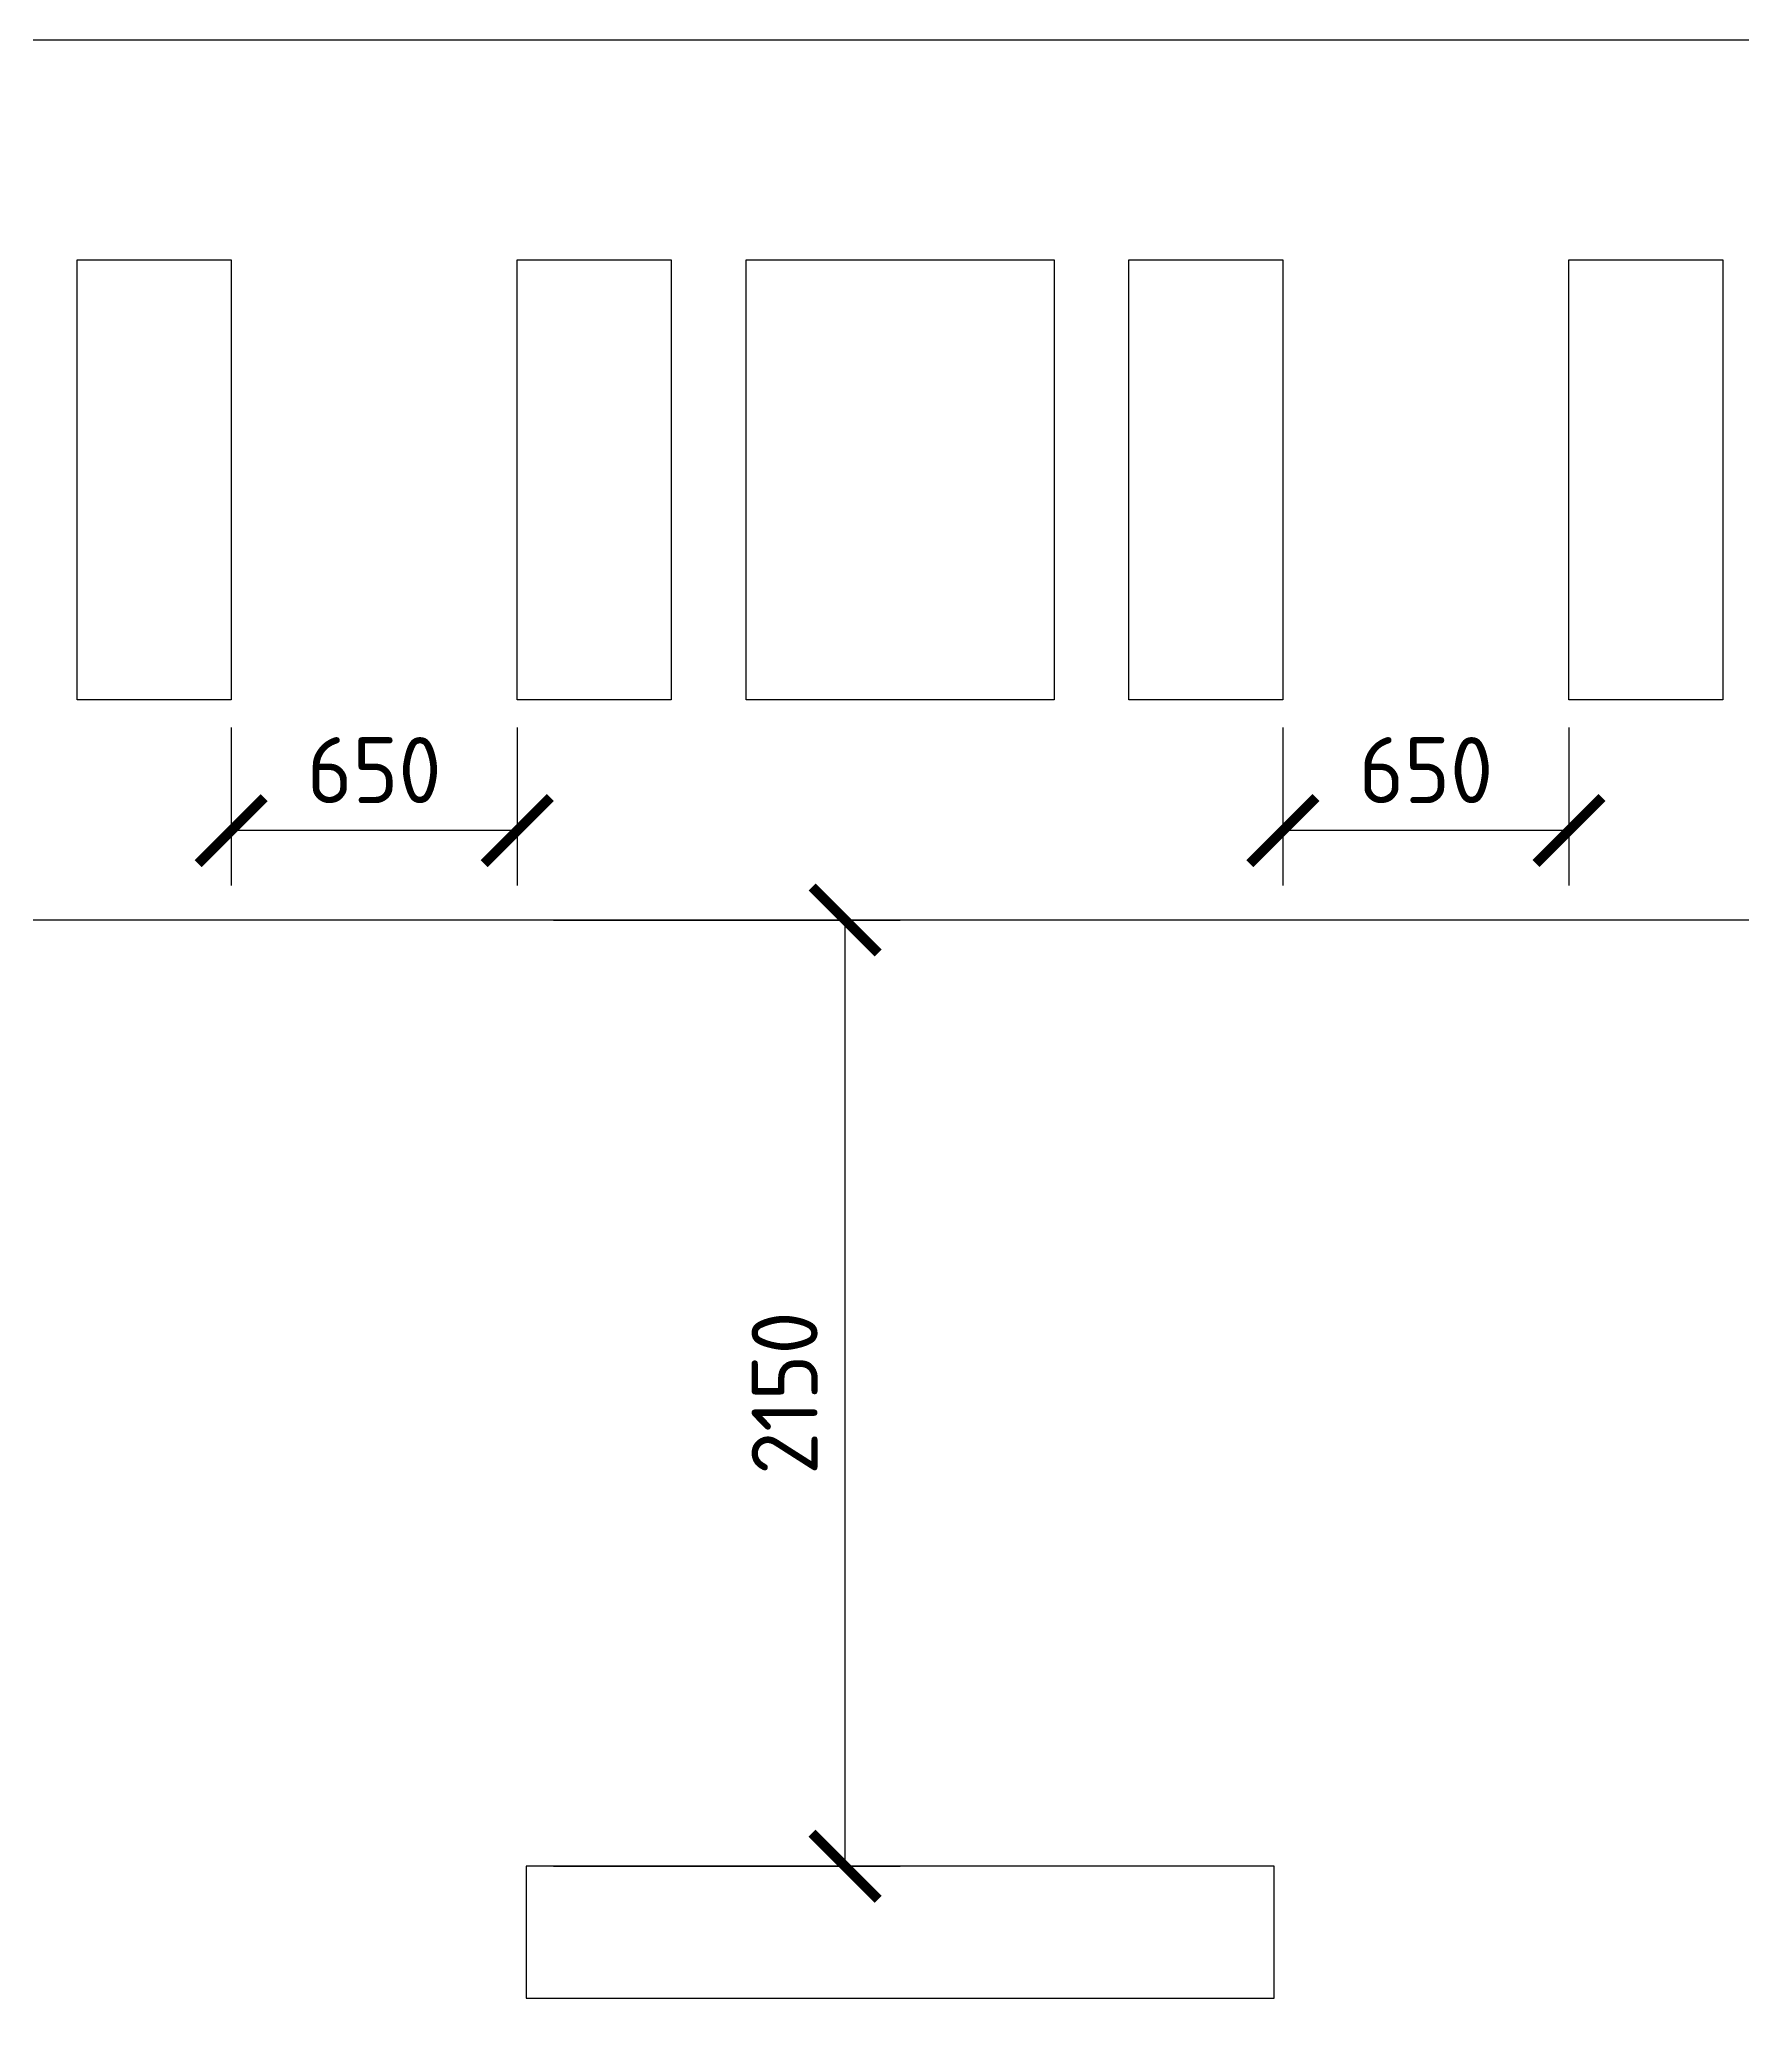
# Model space of a CAD drawing. Header units: millimetres. Extents: x -14813 to 141433, y -60308 to 84383.
# Drawn here: x 31530 to 35399, y -16903 to -12376 of the extents above; entities that cross this region are included whole.
import ezdxf

# ---------------------------------------------------------------- set-up
doc = ezdxf.new("R2010")
doc.units = ezdxf.units.MM
for name, color, linetype, lineweight in [('мебель', 44, 'Continuous', 25), ('размер', 1, 'Continuous', 25), ('территория', 74, 'Continuous', 25)]:
    doc.layers.add(name, color=color, linetype=linetype, lineweight=lineweight)
doc.styles.add('Аннотативный', font='')
doc.styles.get('Аннотативный').set_extended_font_data('GOST Common')
doc.dimstyles.new('Аннотативный', dxfattribs={"dimscale": 0, "dimtxt": 1.5, "dimasz": 1.5, "dimexe": 1.25, "dimexo": 0.625, "dimtad": 1, "dimdec": 0, "dimtxsty": 'Аннотативный', "dimblk": 'ARCHTICK', "dimcen": 2.5, "dimadec": 0, "dimazin": 0, "dimtfac": 1, "dimtdec": 0, "dimtmove": 0, "dimatfit": 3, "dimldrblk": 'CLOSEDBLANK', "dimfxl": 1, "dimarcsym": 0})

# ---------------------------------------------------------------- blocks, each defined once
blk = doc.blocks.new('_ArchTick')
at = {"color": 0, "linetype": 'ByBlock', "const_width": 0.15}
blk.add_lwpolyline([(-0.5, -0.5), (0.5, 0.5)], dxfattribs=at)
blk = doc.blocks.new('*D20')
at = {"layer": 'Defpoints', "color": 0, "transparency": 16777216}
for p in [(31965, -13875.9), (32615, -13875.9), (31965, -14172.7)]:
    blk.add_point(p, dxfattribs=at)
at = {"layer": 'размер', "color": 0, "lineweight": -2, "transparency": 16777216}
for p, q in [((31965, -13938.4), (31965, -14297.7)), ((32615, -13938.4), (32615, -14297.7)), ((32615, -14172.7), (31965, -14172.7))]:
    blk.add_line(p, q, dxfattribs=at)
at = {"layer": 'размер', "color": 0, "lineweight": -2, "transparency": 16777216, "xscale": 150, "yscale": 150, "zscale": 150, "rotation": 180}
blk.add_blockref('_ArchTick', (31965, -14172.7), dxfattribs=at)
at = {"layer": 'размер', "color": 0, "lineweight": -2, "transparency": 16777216, "xscale": 150, "yscale": 150, "zscale": 150}
blk.add_blockref('_ArchTick', (32615, -14172.7), dxfattribs=at)
at = {"layer": 'размер', "color": 0, "transparency": 16777216, "insert": (32290, -14035.2), "char_height": 150, "attachment_point": 5, "style": 'Аннотативный'}
blk.add_mtext('650', dxfattribs=at)
blk = doc.blocks.new('_ClosedBlank')
at = {"color": 0, "linetype": 'ByBlock', "lineweight": -2}
for p, q in [((-1, 0.2), (0, 0)), ((-1, 0.2), (-1, -0.2)), ((0, 0), (-1, -0.2))]:
    blk.add_line(p, q, dxfattribs=at)
blk = doc.blocks.new('*D21')
at = {"layer": 'Defpoints', "color": 0, "transparency": 16777216}
for p in [(34355, -13875.9), (35005, -13875.9), (34355, -14172.7)]:
    blk.add_point(p, dxfattribs=at)
at = {"layer": 'размер', "color": 0, "lineweight": -2, "transparency": 16777216}
for p, q in [((34355, -13938.4), (34355, -14297.7)), ((35005, -13938.4), (35005, -14297.7)), ((35005, -14172.7), (34355, -14172.7))]:
    blk.add_line(p, q, dxfattribs=at)
at = {"layer": 'размер', "color": 0, "lineweight": -2, "transparency": 16777216, "xscale": 150, "yscale": 150, "zscale": 150, "rotation": 180}
blk.add_blockref('_ArchTick', (34355, -14172.7), dxfattribs=at)
at = {"layer": 'размер', "color": 0, "lineweight": -2, "transparency": 16777216, "xscale": 150, "yscale": 150, "zscale": 150}
blk.add_blockref('_ArchTick', (35005, -14172.7), dxfattribs=at)
at = {"layer": 'размер', "color": 0, "transparency": 16777216, "insert": (34680, -14035.2), "char_height": 150, "attachment_point": 5, "style": 'Аннотативный'}
blk.add_mtext('650', dxfattribs=at)
blk = doc.blocks.new('*D45')
at = {"layer": 'Defpoints', "color": 0, "transparency": 16777216}
for p in [(32635, -14375.9), (33360, -14375.9), (32635, -16525.9)]:
    blk.add_point(p, dxfattribs=at)
at = {"layer": 'размер', "color": 0, "lineweight": -2, "transparency": 16777216}
for p, q in [((32697.5, -14375.9), (33485, -14375.9)), ((33360, -16525.9), (33360, -14375.9)), ((32697.5, -16525.9), (33485, -16525.9))]:
    blk.add_line(p, q, dxfattribs=at)
at = {"layer": 'размер', "color": 0, "lineweight": -2, "transparency": 16777216, "xscale": 150, "yscale": 150, "zscale": 150}
for p, rotation in [((33360, -14375.9), 90), ((33360, -16525.9), 270)]:
    blk.add_blockref('_ArchTick', p, dxfattribs=dict(at, rotation=rotation))
at = {"layer": 'размер', "color": 0, "transparency": 16777216, "insert": (33222.5, -15450.9), "char_height": 150, "attachment_point": 5, "rotation": 90, "style": 'Аннотативный'}
blk.add_mtext('2150', dxfattribs=at)

msp = doc.modelspace()

# ---------------------------------------------------------------- linework, layer by layer
at = {"layer": 'мебель'}
for points in [[(31615, -12875.9), (31965, -12875.9), (31965, -13875.9), (31615, -13875.9), (31615, -12875.9)], [(32615, -12875.9), (32965, -12875.9), (32965, -13875.9), (32615, -13875.9), (32615, -12875.9)], [(33135, -12875.9), (33835, -12875.9), (33835, -13875.9), (33135, -13875.9), (33135, -12875.9)], [(34005, -12875.9), (34355, -12875.9), (34355, -13875.9), (34005, -13875.9), (34005, -12875.9)], [(35005, -12875.9), (35355, -12875.9), (35355, -13875.9), (35005, -13875.9), (35005, -12875.9)], [(32635, -16825.9), (34335, -16825.9), (34335, -16525.9), (32635, -16525.9), (32635, -16825.9)]]:
    msp.add_lwpolyline(points, dxfattribs=at)
at = {"layer": 'территория'}
for points in [[(29985, -14375.9), (29985, -12375.9), (36985, -12375.9), (36985, -14075.9)], [(36735, -14375.9), (29985, -14375.9), (29985, -21375.9), (36735, -21375.9)]]:
    msp.add_lwpolyline(points, dxfattribs=at)

# ---------------------------------------------------------------- dimensions: what is measured, and where the dimension line sits
at = {"layer": 'размер'}
for base, p1, p2, picture, middle in [((31965, -14172.7), (32615, -13875.9), (31965, -13875.9), '*D20', (32290, -14035.2)), ((34355, -14172.7), (35005, -13875.9), (34355, -13875.9), '*D21', (34680, -14035.2))]:
    dim = msp.add_linear_dim(base=base, p1=p1, p2=p2, dimstyle='Аннотативный', dxfattribs=at)
    dim.commit()
    dim.dimension.update_dxf_attribs({"geometry": picture, "text_midpoint": middle})
dim = msp.add_linear_dim(base=(33360, -14375.9), p1=(32635, -16525.9), p2=(32635, -14375.9), angle=90, dimstyle='Аннотативный', dxfattribs=at)
dim.commit()
dim.dimension.update_dxf_attribs({"geometry": '*D45', "text_midpoint": (33222.5, -15450.9)})

doc.saveas('drawing.dxf')
